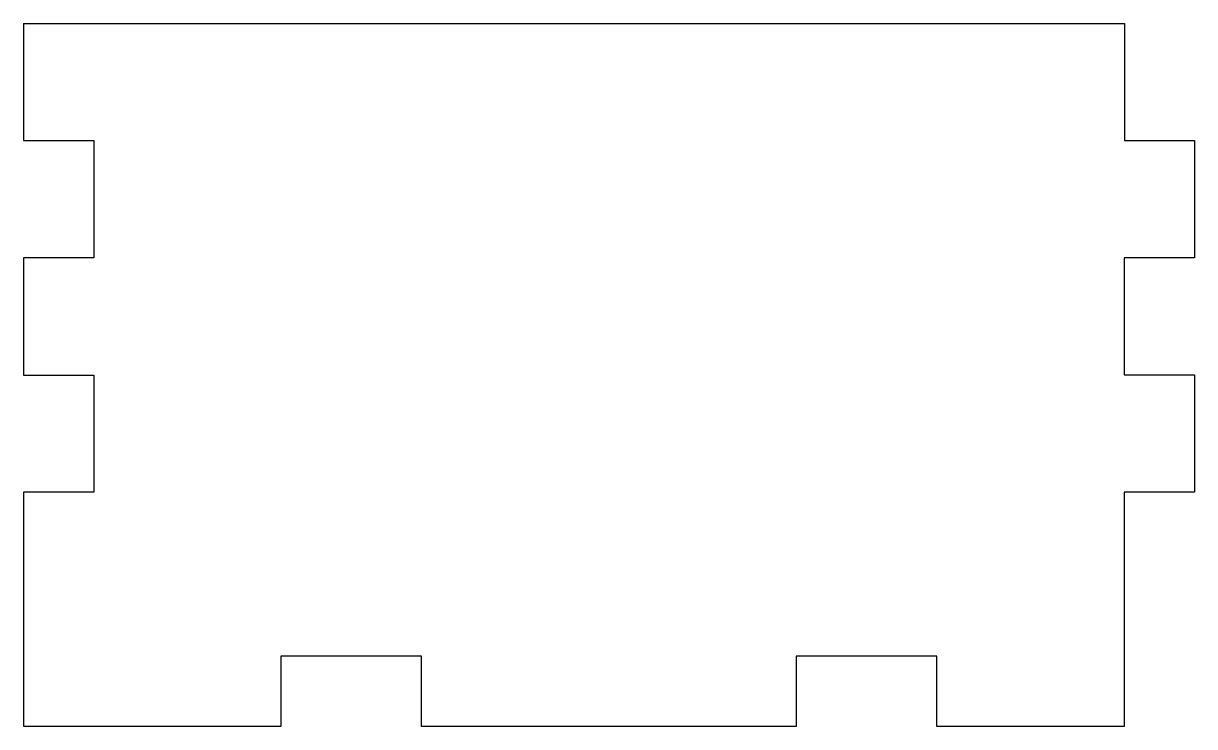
# Model space of a CAD drawing. Extents: x 9.1 to 59.1, y 220.5 to 250.5.
import ezdxf

# ---------------------------------------------------------------- set-up
doc = ezdxf.new("R2010")
doc.units = 0
doc.layers.add('Layer_1', color=7, linetype='CONTINUOUS')

msp = doc.modelspace()

# ---------------------------------------------------------------- linework, layer by layer
at = {"layer": 'Layer_1', "color": 7}
for points in [[(9.106864, 250.539157), (9.106864, 245.536878), (12.10705, 245.536878), (12.10705, 240.5346), (9.109817, 240.5346), (9.109817, 235.532321), (12.110004, 235.532321), (12.110004, 230.530043), (9.11277, 230.530043), (9.11277, 220.530772)], [(9.106864, 250.539157), (56.10584, 250.539157), (56.10584, 245.537174), (59.104151, 245.537174), (59.104151, 240.538402), (56.101543, 240.538402), (56.101543, 235.535448), (59.099973, 235.535448), (59.099973, 230.536673), (56.101412, 230.536673), (56.101412, 220.539122), (48.104557, 220.539122), (48.104557, 223.539846), (42.101822, 223.539846), (42.101822, 220.536619), (26.098869, 220.536619), (26.098869, 223.535885), (20.097416, 223.535885), (20.097416, 220.539542), (9.126419, 220.539542)]]:
    msp.add_lwpolyline(points, dxfattribs=at)

doc.saveas('drawing.dxf')
